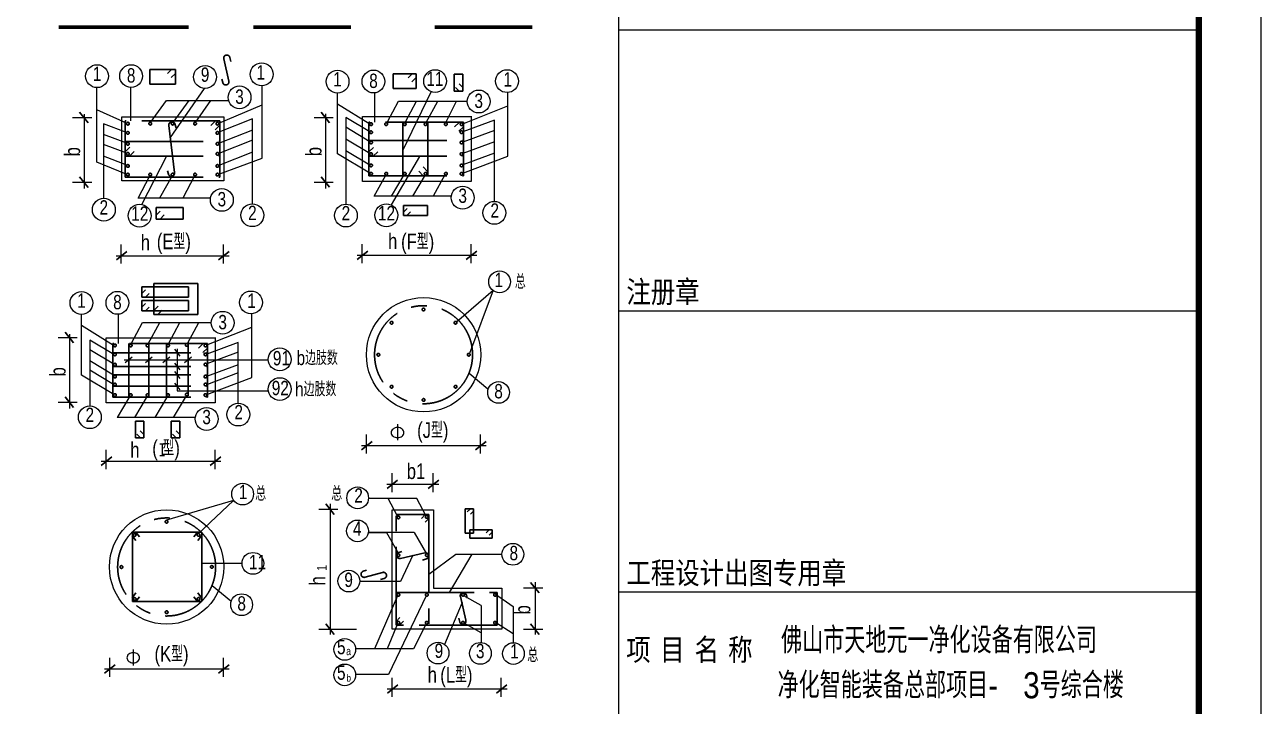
# Model space of a CAD drawing. Extents: x 299218 to 746073, y -331171 to -40619.
# Drawn here: x 440238 to 460052, y -154433 to -143523 of the extents above; entities that cross this region are included whole.
import ezdxf
from ezdxf.enums import TextEntityAlignment as Align

# ---------------------------------------------------------------- set-up
doc = ezdxf.new("R2010")
doc.units = 0
doc.header["$LTSCALE"] = 1000
doc.header["$MEASUREMENT"] = 0
doc.linetypes.add('CENTER', pattern=[2, 1.25, -0.25, 0.25, -0.25])
doc.layers.add('1', color=1, linetype='CENTER', lineweight=30)
for name, color, linetype in [('13', 4, 'Continuous'), ('14', 2, 'Continuous'), ('2', 7, 'Continuous'), ('_0', 7, 'Continuous'), ('DIM_SYMB', 3, 'Continuous'), ('PUB_TITLE', 4, 'Continuous')]:
    doc.layers.add(name, color=color, linetype=linetype)
doc.styles.add('-宋体', font='', dxfattribs={"width": 0.8})
doc.styles.add('_HZTXT', font='gs_txt.shx', dxfattribs={"width": 0.8, "bigfont": 'gs_hztxt.shx'})
doc.styles.add('GS_Rein', font='GS_TXT.shx', dxfattribs={"width": 0.7, "bigfont": 'GS_HZTXT.shx'})
doc.styles.add('宋体', font='')
doc.styles.get('-宋体').set_extended_font_data('SimSun')
doc.styles.get('宋体').set_extended_font_data('SimSun')

# ---------------------------------------------------------------- blocks, each defined once
blk = doc.blocks.new('弘吉车间2')
at = {"layer": '14'}
for p, q in [((-9300, 29320), (-9300, 0)), ((-9300, 29320), (0, 29320)), ((-9300, 24820), (0, 24820)), ((-9300, 20320), (0, 20320))]:
    blk.add_line(p, q, dxfattribs=at)
blk.add_lwpolyline([(-9300, 0), (0, 0), (0, 40000), (-9300, 40000)], close=True, dxfattribs=at)
at = {"layer": '13', "color": 7, "style": '_HZTXT', "width": 0.85}
for s, height, p in [('佛山市天地元一净化设备有限公司', 417.91, (-6694, 19336)), ('净化智能装备总部项目-', 417.91, (-6750, 18616)), ('3号综合楼', 417.9, (-2815, 18616))]:
    blk.add_text(s, height=height, dxfattribs=at).set_placement(p)
at = {"layer": '14', "style": '宋体', "width": 0.82}
for s, p in [('注册章', (-9173, 24949)), ('工程设计出图专用章', (-9173, 20449)), ('名', (-8081, 19220)), ('称', (-7542, 19220)), ('项', (-9176, 19220)), ('目', (-8632, 19220))]:
    blk.add_text(s, height=350, dxfattribs=at).set_placement(p)

msp = doc.modelspace()

# ---------------------------------------------------------------- linework, layer by layer
at = {"layer": '1', "color": 6}
for p, q in [((442653.1, -144238.4, -5232.6), (442244.4, -144238.4, -5232.6)), ((442244.4, -144238.4, -5232.6), (442244.4, -144471.2, -5232.6)), ((442590.4, -144238.4, -5232.6), (442523.8, -144305, -5232.6)), ((442653.1, -144471.2, -5232.6), (442653.1, -144238.4, -5232.6)), ((443508.7, -144425.3, -5232.6), (443427.4, -144069.1, -5232.6)), ((443539.5, -144108.5, -5232.6), (443524.7, -144046, -5232.6)), ((442653.1, -144301.1, -5232.6), (442586.5, -144367.7, -5232.6)), ((443411.4, -144448.4, -5232.6), (443398.9, -144395.5, -5232.6)), ((446509.5, -144307, -5232.6), (446141.6, -144307, -5232.6)), ((446141.6, -144307, -5232.6), (446141.6, -144544.4, -5232.6)), ((446446.7, -144307, -5232.6), (446380.1, -144373.6, -5232.6)), ((446509.5, -144369.7, -5232.6), (446442.9, -144436.3, -5232.6)), ((446509.5, -144544.4, -5232.6), (446509.5, -144307, -5232.6)), ((447119.6, -144313.8, -5232.6), (447256.7, -144313.8, -5232.6)), ((447119.6, -144584.2, -5232.6), (447119.6, -144313.8, -5232.6)), ((447256.7, -144313.8, -5232.6), (447256.7, -144584.2, -5232.6)), ((442244.4, -144471.2, -5232.6), (442653.1, -144471.2, -5232.6)), ((446141.6, -144544.4, -5232.6), (446509.5, -144544.4, -5232.6)), ((447256.7, -144584.2, -5232.6), (447119.6, -144584.2, -5232.6)), ((447200.9, -144584.2, -5232.6), (447141.7, -144525, -5232.6)), ((447256.7, -144528.4, -5232.6), (447197.5, -144469.2, -5232.6)), ((441118, -144924.2, -5232.6), (441253, -145093, -5232.6)), ((444986, -144921.5, -5232.6), (445120.9, -145090.3, -5232.6)), ((441847, -145063.1, -5232.6), (441847, -145960.3, -5232.6)), ((443363.4, -145063.1, -5232.6), (441847, -145063.1, -5232.6)), ((442635.7, -145885.7, -5232.6), (442549.5, -145137.6, -5232.6)), ((442663.2, -145171.8, -5232.6), (442645.6, -145110.1, -5232.6)), ((443293.7, -145063.1, -5232.6), (443219.7, -145137.1, -5232.6)), ((443363.4, -145132.9, -5232.6), (443289.4, -145206.9, -5232.6)), ((443363.4, -145960.3, -5232.6), (443363.4, -145063.1, -5232.6)), ((445752.4, -145084.8, -5232.6), (445752.4, -145939.4, -5232.6)), ((447268.8, -145084.8, -5232.6), (445752.4, -145084.8, -5232.6)), ((446295.3, -145939.4, -5232.6), (446295.3, -145084.8, -5232.6)), ((446694.9, -145939.4, -5232.6), (446694.9, -145084.8, -5232.6)), ((447124.7, -145159, -5232.6), (447198.7, -145085, -5232.6)), ((447194.5, -145228.7, -5232.6), (447268.5, -145154.7, -5232.6)), ((447268.8, -145939.4, -5232.6), (447268.8, -145084.8, -5232.6)), ((441847, -145393.8, -5232.6), (443365.7, -145393.8, -5232.6)), ((445752.4, -145376.9, -5232.6), (447268.8, -145376.9, -5232.6)), ((441847, -145558, -5232.6), (441921, -145484, -5232.6)), ((441916.8, -145627.8, -5232.6), (441990.8, -145553.8, -5232.6)), ((445752.4, -145559.3, -5232.6), (445826.4, -145485.3, -5232.6)), ((445822.2, -145629.1, -5232.6), (445896.2, -145555.1, -5232.6)), ((441847, -145627.8, -5232.6), (443365.7, -145627.8, -5232.6)), ((445752.4, -145629.1, -5232.6), (447268.8, -145629.1, -5232.6)), ((446694.3, -145870, -5232.6), (446620.3, -145796, -5232.6)), ((441118, -145959.4, -5232.6), (441253, -146128.2, -5232.6)), ((441847, -145960.3, -5232.6), (443363.4, -145960.3, -5232.6)), ((442539.6, -145913.2, -5232.6), (442524.7, -145861, -5232.6)), ((444986, -145956.7, -5232.6), (445120.9, -146125.5, -5232.6)), ((445752.4, -145939.4, -5232.6), (447268.8, -145939.4, -5232.6)), ((446624.6, -145939.8, -5232.6), (446550.6, -145865.8, -5232.6)), ((446694, -146413.8, -5232.6), (446306.9, -146413.8, -5232.6)), ((446306.9, -146413.8, -5232.6), (446306.9, -146578, -5232.6)), ((446694, -146578, -5232.6), (446694, -146413.8, -5232.6)), ((442774.9, -146445.9, -5232.6), (442344, -146445.9, -5232.6)), ((442344, -146445.9, -5232.6), (442344, -146634.9, -5232.6)), ((442344, -146572.1, -5232.6), (442410.6, -146505.5, -5232.6)), ((442406.8, -146634.9, -5232.6), (442473.4, -146568.3, -5232.6)), ((442774.9, -146634.9, -5232.6), (442774.9, -146445.9, -5232.6)), ((446306.9, -146522.2, -5232.6), (446366.1, -146463, -5232.6)), ((446306.9, -146578, -5232.6), (446694, -146578, -5232.6)), ((446362.7, -146578, -5232.6), (446421.9, -146518.8, -5232.6)), ((442344, -146634.9, -5232.6), (442774.9, -146634.9, -5232.6)), ((441875.2, -147153.6, -5232.6), (441706.4, -147288.6, -5232.6)), ((443513.2, -147153.6, -5232.6), (443344.5, -147288.6, -5232.6)), ((445735.8, -147147.1, -5232.6), (445567, -147282, -5232.6)), ((447482, -147147.1, -5232.6), (447313.2, -147282, -5232.6)), ((442861.7, -147719.3, -5232.6), (442115.3, -147719.3, -5232.6)), ((442115.3, -147719.3, -5232.6), (442115.3, -147883.6, -5232.6)), ((442115.3, -147827.8, -5232.6), (442174.5, -147768.6, -5232.6)), ((443014.6, -147665.2, -5232.6), (442308.9, -147665.2, -5232.6)), ((442308.9, -147665.2, -5232.6), (442308.9, -148159.4, -5232.6)), ((442861.7, -147883.6, -5232.6), (442861.7, -147719.3, -5232.6)), ((443014.6, -148159.4, -5232.6), (443014.6, -147665.2, -5232.6)), ((442115.3, -147883.6, -5232.6), (442861.7, -147883.6, -5232.6)), ((442861.7, -147937.6, -5232.6), (442115.3, -147937.6, -5232.6)), ((442115.3, -147937.6, -5232.6), (442115.3, -148101.9, -5232.6)), ((442115.3, -148046, -5232.6), (442174.5, -147986.8, -5232.6)), ((442171.1, -147883.6, -5232.6), (442230.3, -147824.4, -5232.6)), ((442861.7, -148101.9, -5232.6), (442861.7, -147937.6, -5232.6)), ((442115.3, -148101.9, -5232.6), (442861.7, -148101.9, -5232.6)), ((442171.1, -148101.9, -5232.6), (442230.3, -148042.7, -5232.6)), ((442308.9, -148096.7, -5232.6), (442375.5, -148030.1, -5232.6)), ((442308.9, -148159.4, -5232.6), (443014.6, -148159.4, -5232.6)), ((442371.7, -148159.4, -5232.6), (442438.3, -148092.8, -5232.6)), ((440884.8, -148446.8, -5232.6), (441019.7, -148615.5, -5232.6)), ((443165.9, -148628, -5232.6), (441649.4, -148628, -5232.6)), ((441649.4, -148628, -5232.6), (441649.4, -149482.6, -5232.6)), ((441649.4, -148772.7, -5232.6), (443165.9, -148772.7, -5232.6)), ((441904.6, -149482.6, -5232.6), (441904.6, -148628, -5232.6)), ((442227.6, -149482.6, -5232.6), (442227.6, -148628, -5232.6)), ((442507.7, -149482.6, -5232.6), (442507.7, -148628, -5232.6)), ((442855.1, -149466.2, -5232.6), (442855.1, -148611.6, -5232.6)), ((443021.7, -148702.1, -5232.6), (443095.7, -148628.1, -5232.6)), ((443091.5, -148771.9, -5232.6), (443165.5, -148697.9, -5232.6)), ((443165.9, -149482.6, -5232.6), (443165.9, -148628, -5232.6)), ((441649.4, -148992.2, -5232.6), (443165.9, -148992.2, -5232.6)), ((441649.4, -149129.9, -5232.6), (443165.9, -149129.9, -5232.6)), ((441649.4, -149309, -5232.6), (443165.9, -149309, -5232.6)), ((440884.8, -149481.9, -5232.6), (441019.7, -149650.7, -5232.6)), ((441649.4, -149482.6, -5232.6), (443165.9, -149482.6, -5232.6)), ((442011.1, -149867.2), (442148.2, -149867.2)), ((442011.1, -150137.7), (442011.1, -149867.2)), ((442148.2, -149867.2), (442148.2, -150137.7)), ((442585.5, -149867.2), (442722.6, -149867.2)), ((442585.5, -150137.7), (442585.5, -149867.2)), ((442722.6, -149867.2), (442722.6, -150137.7)), ((442148.2, -150137.7), (442011.1, -150137.7)), ((442092.4, -150137.7), (442033.2, -150078.5)), ((442148.2, -150081.8), (442089, -150022.6)), ((442722.6, -150137.7), (442585.5, -150137.7)), ((442666.8, -150137.7), (442607.6, -150078.5)), ((442722.6, -150081.8), (442663.4, -150022.6)), ((445804.4, -150193, -5232.6), (445635.6, -150327.9, -5232.6)), ((447630.5, -150193, -5232.6), (447461.7, -150327.9, -5232.6)), ((441632.8, -150441.8, -5232.6), (441464, -150576.8, -5232.6)), ((443379, -150441.8, -5232.6), (443210.3, -150576.8, -5232.6)), ((446213.1, -150813.9, -5232.6), (446044.4, -150948.8, -5232.6)), ((446873.5, -150813.9, -5232.6), (446704.8, -150948.8, -5232.6)), ((445062.3, -151193.5, -5232.6), (445197.2, -151362.2, -5232.6)), ((446188, -153132.7, -5232.6), (446188, -151366, -5232.6)), ((446188, -151366, -5232.6), (446714.3, -151366, -5232.6)), ((446655, -151366, -5232.6), (446593.4, -151427.6, -5232.6)), ((446714.3, -151366, -5232.6), (446714.3, -153132.7, -5232.6)), ((447298.2, -151272.2, -5232.6), (447430.5, -151272.2, -5232.6)), ((447298.2, -151660.6, -5232.6), (447298.2, -151272.2, -5232.6)), ((447379.4, -151273.6, -5232.6), (447330.1, -151322.9, -5232.6)), ((447428.9, -151310, -5232.6), (447379.6, -151359.4, -5232.6)), ((447430.5, -151272.2, -5232.6), (447430.5, -151660.6, -5232.6)), ((446714.1, -151425, -5232.6), (446653.2, -151485.9, -5232.6)), ((441959.9, -151704.4, -5232.6), (442019.9, -151780.4, -5232.6)), ((442019.9, -151644.4, -5232.6), (442080, -151720.4, -5232.6)), ((443005.7, -151644.4, -5232.6), (442945.7, -151720.4, -5232.6)), ((443069.8, -151704.4, -5232.6), (443009.7, -151780.4, -5232.6)), ((447430.5, -151660.6, -5232.6), (447298.2, -151660.6, -5232.6)), ((447368.8, -151607.6, -5232.6), (447730.5, -151607.6, -5232.6)), ((447368.8, -151740.1, -5232.6), (447368.8, -151607.6, -5232.6)), ((447730.5, -151740.1, -5232.6), (447368.8, -151740.1, -5232.6)), ((447680.8, -151608.9, -5232.6), (447631.5, -151658.2, -5232.6)), ((447730.3, -151645.3, -5232.6), (447681, -151694.7, -5232.6)), ((447730.5, -151607.6, -5232.6), (447730.5, -151740.1, -5232.6)), ((446230.8, -151969.5, -5232.6), (446283, -151954.6, -5232.6)), ((446258.2, -152065.7, -5232.6), (446647.7, -151978.7, -5232.6)), ((446613.5, -152092.4, -5232.6), (446675.2, -152074.8, -5232.6)), ((445663.8, -152271.4, -5232.6), (445716, -152256.5, -5232.6)), ((445691.2, -152367.6, -5232.6), (445971.5, -152291, -5232.6)), ((445937.2, -152404.8, -5232.6), (445998.9, -152387.1, -5232.6)), ((448344.6, -152451.3, -5232.6), (448479.5, -152620.1, -5232.6)), ((441959.9, -152695.5, -5232.6), (442019.9, -152619.5, -5232.6)), ((442019.9, -152755.5, -5232.6), (442080, -152679.5, -5232.6)), ((443005.7, -152755.5, -5232.6), (442945.7, -152679.5, -5232.6)), ((443069.8, -152695.5, -5232.6), (443009.7, -152619.5, -5232.6)), ((446188, -152612.3, -5232.6), (447808, -152612.3, -5232.6)), ((447218.4, -152678.5, -5232.6), (447305.3, -153057.6, -5232.6)), ((447314.5, -152651, -5232.6), (447329.4, -152703.2, -5232.6)), ((447808, -152612.3, -5232.6), (447808, -153132.7, -5232.6)), ((445062.3, -153114.7, -5232.6), (445197.2, -153283.4, -5232.6)), ((447808, -153132.7, -5232.6), (446188, -153132.7, -5232.6)), ((446250, -153012.6, -5232.6), (446188.4, -153074.2, -5232.6)), ((446309.1, -153071.6, -5232.6), (446248.2, -153132.5, -5232.6)), ((447191.6, -153023.4, -5232.6), (447209.2, -153085.1, -5232.6)), ((448344.6, -153114.7, -5232.6), (448479.5, -153283.4, -5232.6)), ((441687.6, -153770.3, -5232.6), (441518.8, -153905.2, -5232.6)), ((443513.7, -153770.3, -5232.6), (443344.9, -153905.2, -5232.6)), ((446217.9, -154090.3, -5232.6), (446049.1, -154225.2, -5232.6)), ((447964.1, -154090.3, -5232.6), (447795.3, -154225.2, -5232.6))]:
    msp.add_line(p, q, dxfattribs=at)
at = {"layer": '1', "color": 6, "elevation": -5232.6}
msp.add_lwpolyline([(441966.6, -151646.1), (441966.6, -152753.8), (443075, -152753.8), (443075, -151646.1)], close=True, dxfattribs=at)
at = {"layer": '1', "color": 6}
for centre, radius in [((441890.6, -145106.1, -5232.6), 21.8), ((442249.5, -145106.1, -5232.6), 21.8), ((442608.5, -145106.1, -5232.6), 21.8), ((442967.5, -145106.1, -5232.6), 21.8), ((443326.5, -145106.1, -5232.6), 21.8), ((445787.3, -145113.8, -5232.6), 21.8), ((445787.3, -145243.9, -5232.6), 21.8), ((446031.1, -145113.8, -5232.6), 21.8), ((446326.9, -145113.8, -5232.6), 21.8), ((446661.7, -145113.8, -5232.6), 21.8), ((446986.7, -145113.8, -5232.6), 21.8), ((447237, -145243.9, -5232.6), 21.8), ((447238.8, -145114.9, -5232.6), 21.8), ((441890.6, -145254.6, -5232.6), 21.8), ((441890.6, -145430, -5232.6), 21.8), ((443326.5, -145254.6, -5232.6), 21.8), ((443326.5, -145430, -5232.6), 21.8), ((445787.3, -145406.6, -5232.6), 21.8), ((447237, -145406.6, -5232.6), 21.8), ((441890.6, -145588.4, -5232.6), 21.8), ((443326.5, -145588.4, -5232.6), 21.8), ((445787.3, -145594.1, -5232.6), 21.8), ((447237, -145592.1, -5232.6), 21.8), ((441890.6, -145783.6, -5232.6), 21.8), ((443326.5, -145783.6, -5232.6), 21.8), ((445787.3, -145774.3, -5232.6), 21.8), ((447237, -145774.3, -5232.6), 21.8), ((441890.6, -145922.2, -5232.6), 21.8), ((442249.5, -145922.2, -5232.6), 21.8), ((442608.5, -145922.2, -5232.6), 21.8), ((442967.5, -145922.2, -5232.6), 21.8), ((443326.5, -145922.2, -5232.6), 21.8), ((445787.3, -145907.7, -5232.6), 21.8), ((446031.1, -145907.7, -5232.6), 21.8), ((446326.9, -145907.7, -5232.6), 21.8), ((446661.7, -145907.7, -5232.6), 21.8), ((446986.7, -145907.7, -5232.6), 21.8), ((447237, -145907.7, -5232.6), 21.8), ((446628.9, -148805.4, -5232.6), 784.9), ((446628.4, -148081, -5232.6), 21.8), ((446116.3, -148293.6, -5232.6), 21.8), ((447140.8, -148292.8, -5232.6), 21.8), ((441684.3, -148656.9, -5232.6), 21.8), ((441684.3, -148799.6, -5232.6), 21.8), ((441936.2, -148656.9, -5232.6), 21.8), ((442206.1, -148656.9, -5232.6), 21.8), ((442534.2, -148656.9, -5232.6), 21.8), ((442834.3, -148648.8, -5232.6), 21.8), ((443134, -148799.6, -5232.6), 21.8), ((443135.8, -148658, -5232.6), 21.8), ((445904.5, -148805.9, -5232.6), 21.8), ((447353.3, -148804.9, -5232.6), 21.8), ((441684.3, -148964.9, -5232.6), 21.8), ((443134, -148963, -5232.6), 21.8), ((441684.3, -149155.5, -5232.6), 21.8), ((443134, -149155.5, -5232.6), 21.8), ((441684.3, -149283, -5232.6), 21.8), ((443134, -149283, -5232.6), 21.8), ((446117, -149318, -5232.6), 21.8), ((447141.5, -149317.3, -5232.6), 21.8), ((441684.3, -149450.8, -5232.6), 21.8), ((441936.2, -149450.8, -5232.6), 21.8), ((442206.1, -149450.8, -5232.6), 21.8), ((442534.2, -149450.8, -5232.6), 21.8), ((442834.3, -149442.7, -5232.6), 21.8), ((443134, -149450.8, -5232.6), 21.8), ((446629.4, -149529.8, -5232.6), 21.8), ((442512.1, -152203.6, -5232.6), 784.9), ((442511.6, -151479.2, -5232.6), 21.8), ((446225, -151410.7, -5232.6), 21.8), ((446680.6, -151402.4, -5232.6), 21.8), ((441999.5, -151691.7, -5232.6), 21.8), ((443024, -151691, -5232.6), 21.8), ((446225, -152015.6, -5232.6), 21.8), ((446680.6, -152015.6, -5232.6), 21.8), ((441787.7, -152204.1, -5232.6), 21.8), ((443236.5, -152203.1, -5232.6), 21.8), ((442000.2, -152716.2, -5232.6), 21.8), ((443024.7, -152715.5, -5232.6), 21.8), ((446225, -152649.3, -5232.6), 21.8), ((446680.6, -152649.3, -5232.6), 21.8), ((447260.8, -152649.3, -5232.6), 21.8), ((447774, -152649.3, -5232.6), 21.8), ((442512.6, -152928, -5232.6), 21.8), ((446225, -153095.7, -5232.6), 21.8), ((446680.6, -153095.7, -5232.6), 21.8), ((447260.8, -153095.7, -5232.6), 21.8), ((447774, -153095.7, -5232.6), 21.8)]:
    msp.add_circle(centre, radius, dxfattribs=at)
for centre, start, end in [((443476, -144057.6, -5232.6), 13.32426, 193.32426), ((443460, -144436.8, -5232.6), 193.32426, 13.32426), ((442597.5, -145123.8, -5232.6), 15.94317, 195.94317), ((442587.7, -145899.5, -5232.6), 195.94317, 15.94317), ((446244.5, -152017.6, -5232.6), 105.94317, 285.94317), ((446661.4, -152026.8, -5232.6), 285.94317, 105.94317), ((445677.5, -152319.5, -5232.6), 105.94317, 285.94317), ((445985.2, -152339.1, -5232.6), 285.94317, 105.94317), ((447266.4, -152664.7, -5232.6), 15.94317, 195.94317), ((447257.3, -153071.3, -5232.6), 195.94317, 15.94317)]:
    msp.add_arc(centre, 50, start, end, dxfattribs=at)
at = {"layer": '2', "color": 2, "ltscale": 15}
for p, q in [((441395.6, -145723.6, -5232.6), (441395.6, -144528.8, -5232.6)), ((441939.3, -145063.1, -5232.6), (441939.3, -144527.6, -5232.6)), ((442571.4, -145327.4, -5232.6), (443117.4, -144541.3, -5232.6)), ((444042.5, -145659.7, -5232.6), (444042.5, -144497.7, -5232.6)), ((445250.6, -145591.3, -5232.6), (445250.6, -144616.1, -5232.6)), ((445845.5, -145084.8, -5232.6), (445845.5, -144613.3, -5232.6)), ((446295.3, -145536, -5232.6), (446748.8, -144595.8, -5232.6)), ((447979.7, -145627.9, -5232.6), (447979.7, -144607.8, -5232.6)), ((442254.4, -145084.9, -5232.6), (442512, -144733.3, -5232.6)), ((442512, -144733.3, -5232.6), (443503.7, -144733.3, -5232.6)), ((442614.3, -145085.1, -5232.6), (442872, -144733.3, -5232.6)), ((442974.8, -145085.6, -5232.6), (443219.3, -144733.3, -5232.6)), ((443347.6, -145100.6, -5232.6), (444042.5, -144802.6, -5232.6)), ((445765.6, -145112.3, -5232.6), (445250.6, -144795.2, -5232.6)), ((446043.8, -145089.5, -5232.6), (446228.4, -144744.3, -5232.6)), ((446228.4, -144744.3, -5232.6), (447329.9, -144744.3, -5232.6)), ((446332.8, -145089.5, -5232.6), (446517.4, -144744.3, -5232.6)), ((446673.2, -145089.5, -5232.6), (446857.8, -144744.3, -5232.6)), ((446987, -145089.5, -5232.6), (447158.5, -144744.3, -5232.6)), ((447258.8, -145106.4, -5232.6), (447979.7, -144823.4, -5232.6)), ((441312, -145013.8, -5232.6), (441006, -145013.8, -5232.6)), ((441189.6, -144953.3, -5232.6), (441189.6, -146146.3, -5232.6)), ((441871.2, -145096.1, -5232.6), (441395.6, -144886.3, -5232.6)), ((441791.8, -146023.4, -5232.6), (441791.8, -144997.2, -5232.6)), ((441791.8, -144997.2, -5232.6), (443426.9, -144997.2, -5232.6)), ((443885.5, -145028.7, -5232.6), (443347, -145242, -5232.6)), ((443426.9, -144997.2, -5232.6), (443426.9, -146023.4, -5232.6)), ((443885.5, -146389.2, -5232.6), (443885.5, -145028.7, -5232.6)), ((445180, -145011.1, -5232.6), (444874, -145011.1, -5232.6)), ((445057.6, -144950.6, -5232.6), (445057.6, -146143.6, -5232.6)), ((445382.9, -145006.1, -5232.6), (445382.9, -146394, -5232.6)), ((445767.2, -145235.5, -5232.6), (445382.9, -145006.1, -5232.6)), ((445648.3, -146032.9, -5232.6), (445648.3, -144990.6, -5232.6)), ((445648.3, -144990.6, -5232.6), (447392.6, -144990.6, -5232.6)), ((447392.6, -144986.4, -5232.6), (447392.6, -146032.9, -5232.6)), ((441869.7, -145248.5, -5232.6), (441501.1, -145110.9, -5232.6)), ((441501.1, -145110.9, -5232.6), (441501.1, -146301.2, -5232.6)), ((443885.5, -145208.9, -5232.6), (443343.2, -145423.6, -5232.6)), ((445768.9, -145394.9, -5232.6), (445382.9, -145164.5, -5232.6)), ((447763.1, -145050.2, -5232.6), (447257.8, -145237.3, -5232.6)), ((447763.1, -145215, -5232.6), (447258.3, -145401.9, -5232.6)), ((447763.1, -146351.2, -5232.6), (447763.1, -145050.2, -5232.6)), ((441872.4, -145418, -5232.6), (441501.1, -145278.8, -5232.6)), ((443885.5, -145370.2, -5232.6), (443347.7, -145583.3, -5232.6)), ((445769, -145584.8, -5232.6), (445382.9, -145354.2, -5232.6)), ((447763.1, -145395.1, -5232.6), (447256.6, -145582.6, -5232.6)), ((441872.1, -145576.9, -5232.6), (441501.1, -145438, -5232.6)), ((443885.5, -145560.6, -5232.6), (443346.2, -145774.2, -5232.6)), ((445766.5, -145901.3, -5232.6), (445250.6, -145591.3, -5232.6)), ((445766.3, -145768.6, -5232.6), (445382.9, -145539.7, -5232.6)), ((447763.1, -145577.1, -5232.6), (447256.5, -145764.6, -5232.6)), ((441865.5, -145915.3, -5232.6), (441395.6, -145723.5, -5232.6)), ((441874.6, -145768.7, -5232.6), (441501.1, -145628.3, -5232.6)), ((442508.8, -145627.8, -5232.6), (442112, -146404.4, -5232.6)), ((443346.4, -145913.2, -5232.6), (444042.5, -145659.7, -5232.6)), ((446561.2, -145629.9, -5232.6), (446109.9, -146407.4, -5232.6)), ((447257.3, -145899.8, -5232.6), (447979.7, -145627.9, -5232.6)), ((443426.9, -146023.4, -5232.6), (441791.8, -146023.4, -5232.6)), ((442054.9, -146300.9, -5232.6), (442243.2, -145943, -5232.6)), ((442599.9, -145942.2, -5232.6), (442398.7, -146300.9, -5232.6)), ((442959.1, -145942.3, -5232.6), (442770.5, -146300.9, -5232.6)), ((445834.9, -146265.4, -5232.6), (446024.2, -145928.4, -5232.6)), ((446314.1, -145925.4, -5232.6), (446110.9, -146265.4, -5232.6)), ((446653.3, -145927.8, -5232.6), (446451.1, -146265.4, -5232.6)), ((446972.1, -145923.9, -5232.6), (446780.9, -146265.4, -5232.6)), ((441312, -146048.9, -5232.6), (441006, -146048.9, -5232.6)), ((445180, -146046.2, -5232.6), (444874, -146046.2, -5232.6)), ((447392.6, -146032.9, -5232.6), (445648.3, -146032.9, -5232.6)), ((443215.6, -146300.9, -5232.6), (442054.9, -146300.9, -5232.6)), ((447074.8, -146265.4, -5232.6), (445834.9, -146265.4, -5232.6)), ((441785.6, -147347.6, -5232.6), (441785.6, -147041.6, -5232.6)), ((443423.7, -147347.6, -5232.6), (443423.7, -147041.6, -5232.6)), ((445646.2, -147341, -5232.6), (445646.2, -147035.1, -5232.6)), ((447392.5, -147341, -5232.6), (447392.5, -147035.1, -5232.6)), ((443515.6, -147225.2, -5232.6), (441704, -147225.2, -5232.6)), ((447484.3, -147218.7, -5232.6), (445564.6, -147218.7, -5232.6)), ((447158.1, -148279.6, -5232.6), (447744.5, -147771.9, -5232.6)), ((447744.5, -147771.9, -5232.6), (447365.8, -148787.1, -5232.6)), ((441147.6, -149134.4, -5232.6), (441147.6, -148159.2, -5232.6)), ((441742.5, -148628, -5232.6), (441742.5, -148156.5, -5232.6)), ((443876.7, -149171, -5232.6), (443876.7, -148150.9, -5232.6)), ((441662.6, -148655.4, -5232.6), (441147.6, -148338.3, -5232.6)), ((441942.2, -148632.6, -5232.6), (442126.8, -148287.4, -5232.6)), ((442126.8, -148287.4, -5232.6), (443226.9, -148287.4, -5232.6)), ((442217.6, -148632.6, -5232.6), (442402.2, -148287.4, -5232.6)), ((442539.5, -148632.6, -5232.6), (442724.1, -148287.4, -5232.6)), ((442845.8, -148624.5, -5232.6), (443026.1, -148287.4, -5232.6)), ((443155.9, -148649.5, -5232.6), (443876.7, -148366.5, -5232.6)), ((441078.8, -148536.3, -5232.6), (440772.8, -148536.3, -5232.6)), ((440956.4, -148475.9, -5232.6), (440956.4, -149668.8, -5232.6)), ((441665.9, -148802.5, -5232.6), (441280, -148572.1, -5232.6)), ((441280, -148572.1, -5232.6), (441280, -149622.8, -5232.6)), ((441545.4, -148533.7, -5232.6), (443289.6, -148533.7, -5232.6)), ((441545.4, -149576, -5232.6), (441545.4, -148533.7, -5232.6)), ((443289.6, -148529.6, -5232.6), (443289.6, -149576, -5232.6)), ((441666.1, -148955.6, -5232.6), (441280, -148725.1, -5232.6)), ((442639.3, -148719, -5232.6), (442725.2, -148826.5, -5232.6)), ((442682.2, -148708.9, -5232.6), (442682.2, -149382.6, -5232.6)), ((443660.2, -148766, -5232.6), (443153.6, -148953.5, -5232.6)), ((443660.2, -148608.4, -5232.6), (443155.3, -148795.3, -5232.6)), ((443660.2, -149580, -5232.6), (443660.2, -148608.4, -5232.6)), ((441663.3, -149134, -5232.6), (441280, -148905.1, -5232.6)), ((441834.2, -148889.3, -5232.6), (444141.7, -148889.3, -5232.6)), ((441959.6, -148845.3, -5232.6), (441849.6, -148933.3, -5232.6)), ((442282.6, -148845.3, -5232.6), (442172.6, -148933.3, -5232.6)), ((442562.7, -148845.3, -5232.6), (442452.7, -148933.3, -5232.6)), ((442639.3, -148938.5, -5232.6), (442725.2, -149046, -5232.6)), ((442910.1, -148845.3, -5232.6), (442800.1, -148933.3, -5232.6)), ((443660.2, -148967.7, -5232.6), (443153.5, -149155.2, -5232.6)), ((441663.5, -149444.5, -5232.6), (441147.6, -149134.4, -5232.6)), ((441663.3, -149279.7, -5232.6), (441280, -149050.8, -5232.6)), ((442639.3, -149076.1, -5232.6), (442725.2, -149183.6, -5232.6)), ((443660.2, -149098, -5232.6), (443153.5, -149285.5, -5232.6)), ((443154.4, -149443, -5232.6), (443876.7, -149171, -5232.6)), ((447658.4, -149354.4, -5232.6), (447358.2, -149106.7, -5232.6)), ((442639.3, -149258.5, -5232.6), (442725.2, -149366, -5232.6)), ((442682.2, -149382.6, -5232.6), (444143.5, -149382.6, -5232.6)), ((441078.8, -149571.4, -5232.6), (440772.8, -149571.4, -5232.6)), ((443289.6, -149576, -5232.6), (441545.4, -149576, -5232.6)), ((441923.5, -149468.5, -5232.6), (441720.2, -149808.5, -5232.6)), ((442197.7, -149471, -5232.6), (441995.5, -149808.5, -5232.6)), ((442527.5, -149471, -5232.6), (442325.3, -149808.5, -5232.6)), ((442825.9, -149462.8, -5232.6), (442618.9, -149808.5, -5232.6)), ((442971.8, -149808.5, -5232.6), (441720.2, -149808.5, -5232.6)), ((446209.5, -149918.3, -5232.6), (446209.5, -150173.5, -5232.6)), ((445714.9, -150386.9, -5232.6), (445714.9, -150081, -5232.6)), ((447541, -150386.9, -5232.6), (447541, -150081, -5232.6)), ((441543.3, -150635.8, -5232.6), (441543.3, -150329.8, -5232.6)), ((443289.5, -150635.8, -5232.6), (443289.5, -150329.8, -5232.6)), ((447632.8, -150264.6, -5232.6), (445633.2, -150264.6, -5232.6)), ((443381.3, -150513.4, -5232.6), (441461.6, -150513.4, -5232.6)), ((446123.6, -151007.8, -5232.6), (446123.6, -150701.8, -5232.6)), ((446784, -151007.8, -5232.6), (446784, -150701.8, -5232.6)), ((446875.9, -150885.4, -5232.6), (446042, -150885.4, -5232.6)), ((443585.8, -151139.7, -5232.6), (442509, -151456.2, -5232.6)), ((443024, -151669.2, -5232.6), (443585.8, -151139.7, -5232.6)), ((446519.8, -151105.3, -5232.6), (445747.2, -151105.3, -5232.6)), ((446213.9, -151387.8, -5232.6), (446063.9, -151105.3, -5232.6)), ((446669.8, -151387.8, -5232.6), (446519.8, -151105.3, -5232.6)), ((445256.2, -151283, -5232.6), (444950.3, -151283, -5232.6)), ((445133.9, -151191.1, -5232.6), (445133.9, -153285.8, -5232.6)), ((446124.5, -153196.6, -5232.6), (446124.5, -151289.8, -5232.6)), ((446124.5, -151289.8, -5232.6), (446786.4, -151289.8, -5232.6)), ((446786.4, -151289.8, -5232.6), (446786.4, -152543.4, -5232.6)), ((445742.4, -151651.8, -5232.6), (446036.3, -151651.8, -5232.6)), ((446480.9, -151651.8, -5232.6), (445753.9, -151651.8, -5232.6)), ((446036.3, -151651.8, -5232.6), (446230.4, -151996.1, -5232.6)), ((446480.9, -151651.8, -5232.6), (446674.3, -151994.7, -5232.6)), ((443720.4, -152145.5, -5232.6), (443079, -152145.5, -5232.6)), ((446456.8, -152015.2, -5232.6), (446256.9, -152437.5, -5232.6)), ((446714.3, -152319.4, -5232.6), (447148.2, -151996.1, -5232.6)), ((447404.1, -151996.1, -5232.6), (447038.1, -152612.3, -5232.6)), ((447148.2, -151996.1, -5232.6), (447889.4, -151996.1, -5232.6)), ((443541.6, -152752.5, -5232.6), (443241.4, -152504.8, -5232.6)), ((446256.9, -152437.5, -5232.6), (445605.6, -152437.5, -5232.6)), ((446786.4, -152543.4, -5232.6), (447880.6, -152543.4, -5232.6)), ((447880.6, -152543.4, -5232.6), (447880.6, -153196.6, -5232.6)), ((448538.5, -152540.8, -5232.6), (448232.6, -152540.8, -5232.6)), ((448416.1, -152449, -5232.6), (448416.1, -153285.8, -5232.6)), ((446212.3, -152666.9, -5232.6), (445843.9, -153514, -5232.6)), ((446669.3, -152667.9, -5232.6), (446069.2, -153923.1, -5232.6)), ((447554.1, -152821.7, -5232.6), (447276.6, -152664.4, -5232.6)), ((447783.5, -152640.5, -5232.6), (448065.9, -152834.7, -5232.6)), ((447245.2, -152771.7, -5232.6), (446966.3, -153443.3, -5232.6)), ((447554.1, -152821.7, -5232.6), (447554.1, -153412.8, -5232.6)), ((448065.9, -152834.7, -5232.6), (448065.9, -153416, -5232.6)), ((446213.8, -153114.4, -5232.6), (446043.8, -153514, -5232.6)), ((446668.6, -153113.9, -5232.6), (446466.6, -153514, -5232.6)), ((447554.1, -153257.7, -5232.6), (447281.3, -153103.1, -5232.6)), ((448065.9, -153276.1, -5232.6), (447783.5, -153090.7, -5232.6)), ((445552.2, -153204.2, -5232.6), (444950.3, -153204.2, -5232.6)), ((447880.6, -153196.6, -5232.6), (446124.5, -153196.6, -5232.6)), ((448538.5, -153204.2, -5232.6), (448232.6, -153204.2, -5232.6)), ((441975.3, -153523.8, -5232.6), (441975.3, -153779, -5232.6)), ((446466.6, -153514, -5232.6), (445540.3, -153514, -5232.6)), ((441604.3, -153964.3, -5232.6), (441604.3, -153658.3, -5232.6)), ((443424.2, -153964.3, -5232.6), (443424.2, -153658.3, -5232.6)), ((443516, -153841.9, -5232.6), (441516.4, -153841.9, -5232.6)), ((446069.2, -153923.1, -5232.6), (445540.3, -153923.1, -5232.6)), ((446128.4, -154284.2, -5232.6), (446128.4, -153978.2, -5232.6)), ((447874.6, -154284.2, -5232.6), (447874.6, -153978.2, -5232.6)), ((447966.4, -154161.8, -5232.6), (446046.7, -154161.8, -5232.6))]:
    msp.add_line(p, q, dxfattribs=at)
at = {"layer": '2', "color": 2, "ltscale": 15, "elevation": -5232.6}
for points in [[(446211.6, -149970.9, 0.0796259), (446171.6, -149977.4, 0.0885775), (446139.5, -149994.7, 0.1050996), (446117, -150021.9, 0.1207607), (446109.6, -150051.9, 0.1207607), (446117, -150081.9, 0.1050996), (446139.5, -150109.2, 0.0885775), (446171.6, -150126.5, 0.0796259), (446211.6, -150132.9, 0.0796259), (446251.6, -150126.5, 0.0885775), (446283.7, -150109.2, 0.1050996), (446306.3, -150081.9, 0.1207607), (446313.6, -150051.9, 0.1207607), (446306.3, -150021.9, 0.1050996), (446283.7, -149994.7, 0.0885775), (446251.6, -149977.4, 0.0796259)], [(441977.4, -153576.4, 0.0796259), (441937.4, -153582.8, 0.0885775), (441905.3, -153600.1, 0.1050996), (441882.8, -153627.4, 0.1207607), (441875.4, -153657.4, 0.1207607), (441882.8, -153687.4, 0.1050996), (441905.3, -153714.7, 0.0885775), (441937.4, -153732, 0.0796259), (441977.4, -153738.4, 0.0796259), (442017.4, -153732, 0.0885775), (442049.5, -153714.7, 0.1050996), (442072.1, -153687.4, 0.1207607), (442079.4, -153657.4, 0.1207607), (442072.1, -153627.4, 0.1050996), (442049.5, -153600.1, 0.0885775), (442017.4, -153582.8, 0.0796259)]]:
    msp.add_lwpolyline(points, format="xyb", close=True, dxfattribs=at)
at = {"layer": '2', "color": 2, "ltscale": 15}
for centre, radius in [((441397.5, -144346, -5232.6), 182.9), ((441943.5, -144344.7, -5232.6), 182.9), ((443128.1, -144358.7, -5232.6), 182.9), ((444035, -144316.8, -5232.6), 182.9), ((445250.6, -144433.2, -5232.6), 182.9), ((445826.4, -144431.4, -5232.6), 182.9), ((446814.5, -144425.2, -5232.6), 182.9), ((447966.4, -144425.4, -5232.6), 182.9), ((443680.1, -144685.1, -5232.6), 182.9), ((447512.4, -144751.2, -5232.6), 182.9), ((443396.6, -146326.7, -5232.6), 182.9), ((447255.8, -146291.2, -5232.6), 182.9), ((441505.7, -146484, -5232.6), 182.9), ((442078.8, -146579.4, -5232.6), 182.9), ((443885.5, -146572.1, -5232.6), 182.9), ((445384.6, -146576.9, -5232.6), 182.9), ((446032.4, -146573.1, -5232.6), 182.9), ((447763.3, -146534.1, -5232.6), 182.9), ((447847, -147637.9, -5232.6), 174.4), ((441147.6, -147976.3, -5232.6), 182.9), ((441723.5, -147974.6, -5232.6), 182.9), ((443863.4, -147968.5, -5232.6), 182.9), ((446628.9, -148805.4, -5232.6), 915.7), ((443409.5, -148294.3, -5232.6), 182.9), ((444324.4, -148880.1, -5232.6), 182.9), ((444324.4, -149355.8, -5232.6), 182.9), ((447830.9, -149409.1, -5232.6), 174.4), ((443660.3, -149762.9, -5232.6), 182.9), ((441281.6, -149805.6, -5232.6), 182.9), ((443152.8, -149834.4, -5232.6), 182.9), ((443730.2, -151036.1, -5232.6), 174.4), ((445573.1, -151097.1, -5232.6), 174.4), ((442512.1, -152203.6, -5232.6), 915.7), ((445570, -151626.2, -5232.6), 174.4), ((448060.1, -152000.8, -5232.6), 174.4), ((443894.7, -152145.5, -5232.6), 174.4), ((445431.4, -152429.2, -5232.6), 174.4), ((443714.1, -152807.2, -5232.6), 174.4), ((445366.2, -153523.1, -5232.6), 174.4), ((446860.4, -153581.8, -5232.6), 174.4), ((447539.7, -153586.5, -5232.6), 174.4), ((448068.8, -153590.3, -5232.6), 174.4), ((445366.2, -153932.2, -5232.6), 174.4)]:
    msp.add_circle(centre, radius, dxfattribs=at)
at = {"layer": 'DIM_SYMB', "const_width": 56}
for points in [[(440784.5, -143562.6), (442866, -143562.6)], [(443903.8, -143562.6), (445464.6, -143562.6)], [(446808.4, -143562.6), (448369.2, -143562.6)]]:
    msp.add_lwpolyline(points, dxfattribs=at)
at = {"layer": 'PUB_TITLE'}
msp.add_lwpolyline([(385751.6, -173922.2), (460051.6, -173922.2), (460051.6, -131922.2), (385751.6, -131922.2)], close=True, dxfattribs=at)
at = {"layer": 'PUB_TITLE', "const_width": 100}
msp.add_lwpolyline([(388251.6, -172922.2), (459051.6, -172922.2), (459051.6, -132922.2), (388251.6, -132922.2)], close=True, dxfattribs=at)

# ---------------------------------------------------------------- block references
at = {"layer": '_0'}
msp.add_blockref('弘吉车间2', (459051.6, -172922.2), dxfattribs=at)

# ---------------------------------------------------------------- texts
at = {"color": 7, "style": '-宋体', "width": 0.8}
msp.add_text('I', height=210, dxfattribs=at).set_placement((442384.5, -150434.2))
at = {"layer": '2', "color": 2, "ltscale": 15, "style": 'GS_Rein', "width": 0.8}
for s, p in [('1', (441397.5, -144423.6, -5232.6)), ('8', (441943.5, -144448.2, -5232.6)), ('9', (443128.1, -144436.4, -5232.6)), ('1', (444019.5, -144400.3, -5232.6)), ('1', (445250.6, -144510.8, -5232.6)), ('8', (445826.4, -144534.9, -5232.6)), ('11', (446810.5, -144504.1, -5232.6)), ('1', (447976.3, -144511.9, -5232.6)), ('3', (443680.1, -144788.6, -5232.6)), ('3', (447512.4, -144854.6, -5232.6)), ('3', (443396.6, -146430.2, -5232.6)), ('3', (447255.8, -146374.8, -5232.6)), ('2', (441505.7, -146561.6, -5232.6)), ('2', (443885.8, -146649.7, -5232.6)), ('2', (447769.2, -146611.7, -5232.6)), ('12', (442081.5, -146661.6, -5232.6)), ('2', (445384.6, -146654.5, -5232.6)), ('12', (446035.1, -146655.3, -5232.6)), ('1', (447835.1, -147722.6, -5232.6)), ('总', (448179.2, -147750.3, -5232.6)), ('1', (441147.6, -148053.9, -5232.6)), ('8', (441723.5, -148078.1, -5232.6)), ('1', (443873.3, -148055.1, -5232.6)), ('3', (443409.5, -148397.8, -5232.6)), ('8', (447830.9, -149504, -5232.6)), ('2', (441281.6, -149883.2, -5232.6)), ('3', (443152.8, -149918, -5232.6)), ('2', (443666.3, -149840.5, -5232.6)), ('1', (443736.3, -151117.8, -5232.6)), ('总', (444019.1, -151143.3, -5232.6)), ('总', (445237.6, -151143.3, -5232.6)), ('2', (445587.5, -151174.5, -5232.6)), ('4', (445567.1, -151703.7, -5232.6)), ('8', (448074.5, -152095.6, -5232.6)), ('9', (445428.5, -152524, -5232.6)), ('8', (443714.1, -152902.1, -5232.6)), ('5', (445310.3, -153600.5, -5232.6)), ('9', (446874.8, -153659.3, -5232.6)), ('3', (447536.8, -153664, -5232.6)), ('1', (448083.2, -153667.8, -5232.6)), ('总', (448378.8, -153726.7, -5232.6)), ('5', (445310.3, -154009.7, -5232.6))]:
    msp.add_text(s, height=230, dxfattribs=at).set_placement(p, align=Align.CENTER)
for s, p in [('b', (441126.2, -145556.2, -5232.6)), ('b', (444994.2, -145553.5, -5232.6)), ('b', (440893, -149078.7, -5232.6)), ('h', (445052.8, -152425.6, -5232.6)), ('b', (448339.4, -152889.2, -5232.6))]:
    msp.add_text(s, height=250, rotation=90, dxfattribs=at).set_placement(p, align=Align.CENTER)
for s, height, p in [('h', 250, (442097.6, -147134.2, -5232.6)), ('(E型)', 250, (442354.5, -147116.1, -10465.2)), ('h', 250, (446059.7, -147112.3, -5232.6)), ('(F型)', 250, (446268.6, -147117.2, -10465.2)), ('91', 230, (444214.1, -148976, -5232.6)), ('b边肢数', 230, (444594.1, -148971.2, -5232.6)), ('92', 230, (444196.5, -149453.4, -5232.6)), ('h边肢数', 230, (444569.8, -149471.7, -5232.6)), ('(J型)', 250, (446525.7, -150137.7, -10465.2)), ('( 型)', 250, (442282, -150422.3, -10465.2)), ('h', 250, (441929, -150455.4, -5232.6)), ('b1', 250, (446359.2, -150795.9, -5232.6)), ('11', 230, (443831.6, -152240.3, -5232.6)), ('(K型)', 250, (442317.3, -153717.1, -10465.2)), ('a', 130.8, (445388, -153614.9, -5232.6)), ('b', 116.3, (445395.7, -154037.6, -5232.6)), ('h', 250, (446694.2, -154053.4, -5232.6)), ('(L型)', 250, (446896.4, -154054.4, -10465.2))]:
    msp.add_text(s, height=height, dxfattribs=at).set_placement(p)
msp.add_text('1', height=157, rotation=90, dxfattribs=at).set_placement((445078.2, -152264.9, -5232.6))

doc.saveas('drawing.dxf')
